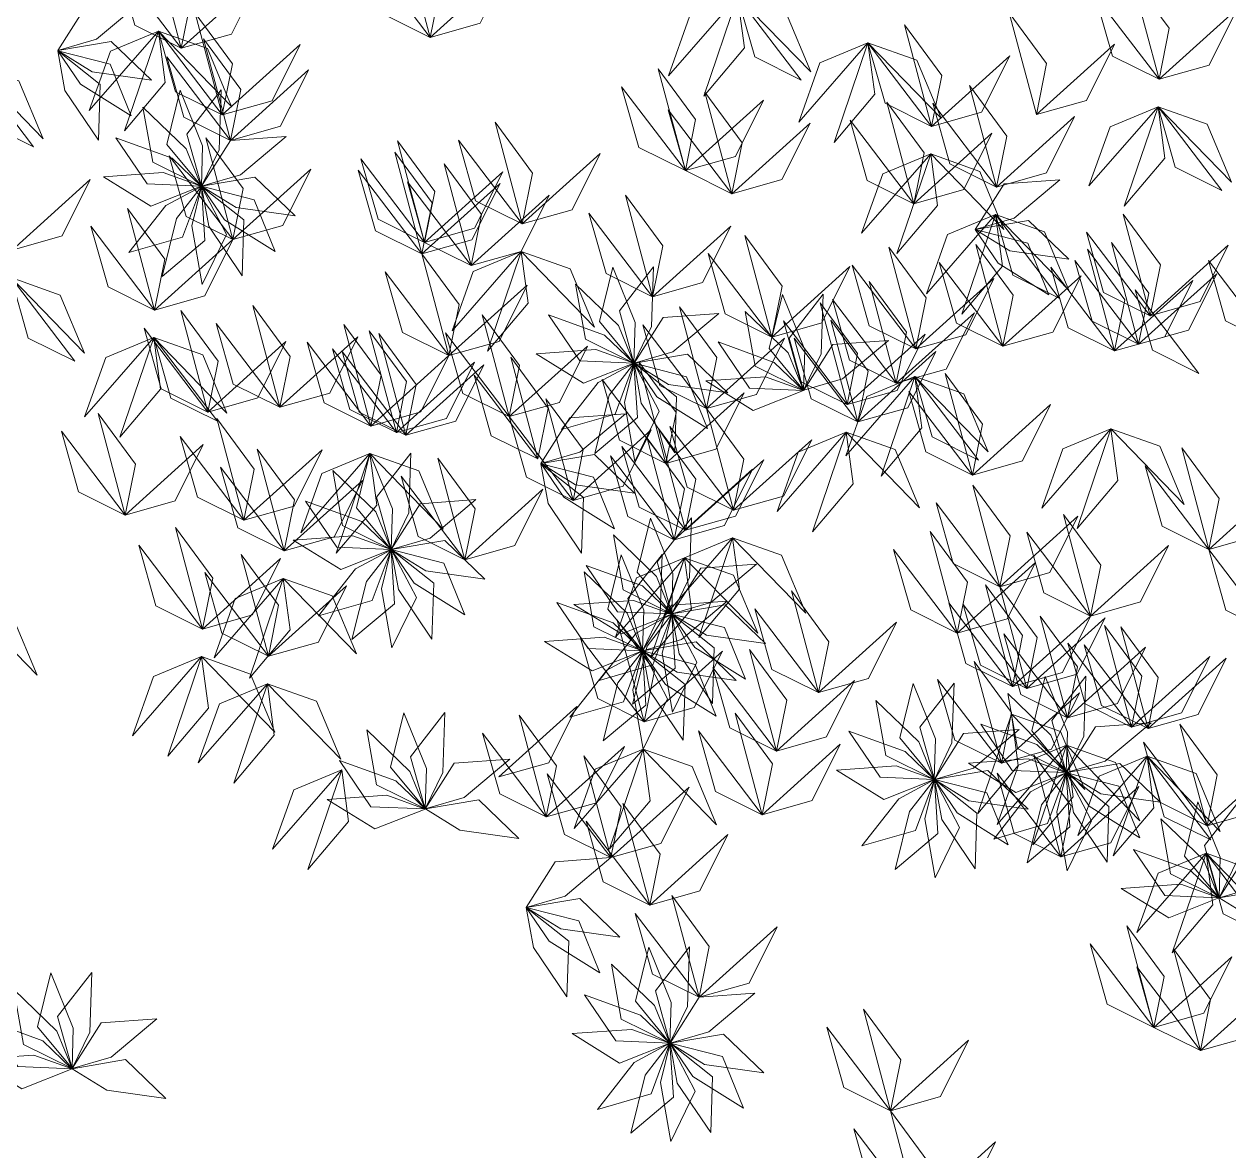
# Model space of a CAD drawing. Header units: inches. Extents: x 4350 to 28384, y -6772 to 993.
# Drawn here: x 19136 to 19204.6, y -785 to -720.8 of the extents above; entities that cross this region are included whole.
import ezdxf

# ---------------------------------------------------------------- set-up
doc = ezdxf.new("R2010")
doc.units = ezdxf.units.IN
doc.header["$MEASUREMENT"] = 0
doc.layers.add('ARREDAMENTO', color=2, linetype='Continuous', lineweight=18)

# ---------------------------------------------------------------- blocks, each defined once
blk = doc.blocks.new('jacaranda')
at = {"layer": 'ARREDAMENTO', "lineweight": 0}
for points in [[(14042.388, 19455.576), (14041.803, 19458.482), (14043.93, 19461.372), (14042.388, 19455.576)], [(14042.388, 19455.576), (14045.042, 19456.897), (14046.019, 19460.35), (14042.388, 19455.576)], [(14056.567, 19454.96), (14055.982, 19457.866), (14058.109, 19460.756), (14056.567, 19454.96)], [(14056.567, 19454.96), (14059.22, 19456.281), (14060.197, 19459.734), (14056.567, 19454.96)], [(14000.841, 19453.193), (14000.256, 19456.1), (14002.384, 19458.99), (14000.841, 19453.193)], [(14042.388, 19455.576), (14039.535, 19456.383), (14037.936, 19459.595), (14042.388, 19455.576)], [(14056.567, 19454.96), (14053.714, 19455.766), (14052.114, 19458.979), (14056.567, 19454.96)], [(14000.841, 19453.193), (14003.495, 19454.514), (14004.472, 19457.967), (14000.841, 19453.193)], [(14024.86, 19457.913), (14022.067, 19456.918), (14020.686, 19453.606), (14024.86, 19457.913)], [(14021.229, 19453.139), (14023.883, 19454.46), (14024.86, 19457.913), (14021.229, 19453.139)], [(14024.86, 19457.913), (14024.47, 19454.974), (14026.786, 19452.233), (14024.86, 19457.913)], [(14024.86, 19457.913), (14027.596, 19456.772), (14028.801, 19453.392), (14024.86, 19457.913)], [(14058.783, 19457.662), (14061.394, 19455.472), (14063.609, 19454.828), (14061.957, 19457.433), (14058.783, 19457.662)], [(14000.841, 19453.193), (13997.989, 19454), (13996.389, 19457.213), (14000.841, 19453.193)], [(14007.834, 19451.177), (14007.249, 19454.083), (14009.376, 19456.973), (14007.834, 19451.177)], [(14054.24, 19451.16), (14053.655, 19454.066), (14055.782, 19456.956), (14054.24, 19451.16)], [(14013.804, 19450.498), (14013.219, 19453.404), (14015.346, 19456.294), (14013.804, 19450.498)], [(14053.761, 19449.7), (14053.176, 19452.606), (14055.303, 19455.496), (14053.761, 19449.7)], [(14057.871, 19455.934), (14055.078, 19454.939), (14053.697, 19451.627), (14057.871, 19455.934)], [(14054.24, 19451.16), (14056.894, 19452.481), (14057.871, 19455.934), (14054.24, 19451.16)], [(14054.24, 19451.16), (14056.894, 19452.481), (14057.871, 19455.934), (14054.24, 19451.16)], [(14057.871, 19455.934), (14057.481, 19452.995), (14059.797, 19450.254), (14057.871, 19455.934)], [(14057.871, 19455.934), (14060.607, 19454.793), (14061.812, 19451.413), (14057.871, 19455.934)], [(14007.834, 19451.177), (14004.981, 19451.984), (14003.382, 19455.196), (14007.834, 19451.177)], [(14017.434, 19455.272), (14014.642, 19454.277), (14013.261, 19450.965), (14017.434, 19455.272)], [(14013.804, 19450.498), (14016.457, 19451.819), (14017.434, 19455.272), (14013.804, 19450.498)], [(14017.434, 19455.272), (14017.045, 19452.333), (14019.36, 19449.592), (14017.434, 19455.272)], [(14017.434, 19455.272), (14020.17, 19454.131), (14021.376, 19450.751), (14017.434, 19455.272)], [(14054.24, 19451.16), (14051.387, 19451.967), (14049.788, 19455.179), (14054.24, 19451.16)], [(14058.27, 19453.132), (14061.645, 19453.607), (14063.605, 19454.822), (14060.564, 19455.337), (14058.27, 19453.132)], [(14059.419, 19451.104), (14062.309, 19452.911), (14063.605, 19454.818), (14060.618, 19454.052), (14059.419, 19451.104)], [(14061.293, 19449.719), (14063.199, 19452.545), (14063.607, 19454.815), (14061.19, 19452.899), (14061.293, 19449.719)], [(14013.804, 19450.498), (14010.951, 19451.305), (14009.351, 19454.517), (14013.804, 19450.498)], [(14053.761, 19449.7), (14056.415, 19451.021), (14057.392, 19454.474), (14053.761, 19449.7)], [(14027.839, 19447.984), (14027.254, 19450.89), (14029.381, 19453.78), (14027.839, 19447.984)], [(14053.761, 19449.7), (14050.908, 19450.507), (14049.309, 19453.719), (14053.761, 19449.7)], [(14068.623, 19454.102), (14065.83, 19453.106), (14064.449, 19449.794), (14068.623, 19454.102)], [(14064.992, 19449.328), (14067.646, 19450.649), (14068.623, 19454.102), (14064.992, 19449.328)], [(14010.106, 19447.045), (14009.521, 19449.951), (14011.648, 19452.841), (14010.106, 19447.045)], [(14027.839, 19447.984), (14030.493, 19449.305), (14031.47, 19452.758), (14027.839, 19447.984)], [(14025.185, 19446.662), (14024.6, 19449.569), (14026.728, 19452.459), (14025.185, 19446.662)], [(14054.298, 19452.58), (14054.417, 19449.174), (14055.421, 19447.097), (14056.25, 19450.068), (14054.298, 19452.58)], [(14056.628, 19452.561), (14055.352, 19449.401), (14055.424, 19447.095), (14057.39, 19449.472), (14056.628, 19452.561)], [(14000.894, 19451.626), (13998.101, 19450.631), (13996.72, 19447.319), (14000.894, 19451.626)], [(13997.263, 19446.852), (13999.917, 19448.173), (14000.894, 19451.626), (13997.263, 19446.852)], [(14000.894, 19451.626), (14000.504, 19448.688), (14002.82, 19445.946), (14000.894, 19451.626)], [(14000.894, 19451.626), (14003.63, 19450.485), (14004.835, 19447.105), (14000.894, 19451.626)], [(14010.106, 19447.045), (14012.76, 19448.366), (14013.737, 19451.819), (14010.106, 19447.045)], [(14014.819, 19446.091), (14014.234, 19448.997), (14016.361, 19451.887), (14014.819, 19446.091)], [(14027.839, 19447.984), (14024.986, 19448.79), (14023.387, 19452.003), (14027.839, 19447.984)], [(14025.185, 19446.662), (14027.839, 19447.984), (14028.816, 19451.437), (14025.185, 19446.662)], [(14058.75, 19451.596), (14056.298, 19449.228), (14055.426, 19447.092), (14058.189, 19448.464), (14058.75, 19451.596)], [(14010.106, 19447.045), (14007.253, 19447.851), (14005.654, 19451.064), (14010.106, 19447.045)], [(14014.819, 19446.091), (14017.473, 19447.412), (14018.45, 19450.865), (14014.819, 19446.091)], [(14025.185, 19446.662), (14022.333, 19447.469), (14020.733, 19450.682), (14025.185, 19446.662)], [(14037.141, 19444.938), (14036.557, 19447.844), (14038.684, 19450.734), (14037.141, 19444.938)], [(14014.819, 19446.091), (14011.966, 19446.898), (14010.367, 19450.11), (14014.819, 19446.091)], [(14037.141, 19444.938), (14039.795, 19446.259), (14040.772, 19449.712), (14037.141, 19444.938)], [(14042.7, 19443.885), (14042.115, 19446.791), (14044.243, 19449.681), (14042.7, 19443.885)], [(14050.587, 19449.93), (14053.198, 19447.739), (14055.414, 19447.096), (14053.761, 19449.7), (14050.587, 19449.93)], [(14053.634, 19444.053), (14053.049, 19446.96), (14055.176, 19449.85), (14053.634, 19444.053)], [(14060.295, 19449.851), (14057.092, 19448.685), (14055.427, 19447.089), (14058.509, 19447.218), (14060.295, 19449.851)], [(14013.856, 19448.931), (14011.064, 19447.936), (14009.682, 19444.624), (14013.856, 19448.931)], [(14013.856, 19448.931), (14013.466, 19445.992), (14015.782, 19443.251), (14013.856, 19448.931)], [(14013.856, 19448.931), (14016.592, 19447.79), (14017.797, 19444.41), (14013.856, 19448.931)], [(14037.141, 19444.938), (14034.289, 19445.744), (14032.689, 19448.957), (14037.141, 19444.938)], [(14042.853, 19443.234), (14042.268, 19446.14), (14044.395, 19449.03), (14042.853, 19443.234)], [(14042.7, 19443.885), (14045.354, 19445.206), (14046.331, 19448.659), (14042.7, 19443.885)], [(14053.634, 19444.053), (14056.288, 19445.374), (14057.265, 19448.827), (14053.634, 19444.053)], [(14040.046, 19442.564), (14039.461, 19445.47), (14041.589, 19448.36), (14040.046, 19442.564)], [(14042.853, 19443.234), (14045.506, 19444.555), (14046.483, 19448.008), (14042.853, 19443.234)], [(14053.634, 19444.053), (14050.781, 19444.86), (14049.182, 19448.072), (14053.634, 19444.053)], [(14006.492, 19447.461), (14009.103, 19445.271), (14011.318, 19444.627), (14009.666, 19447.231), (14006.492, 19447.461)], [(14042.7, 19443.885), (14039.848, 19444.692), (14038.248, 19447.904), (14042.7, 19443.885)], [(14042.853, 19443.234), (14040, 19444.04), (14038.4, 19447.253), (14042.853, 19443.234)], [(14040.046, 19442.564), (14042.7, 19443.885), (14043.677, 19447.338), (14040.046, 19442.564)], [(14050.074, 19445.4), (14053.449, 19445.874), (14055.41, 19447.09), (14052.368, 19447.604), (14050.074, 19445.4)], [(14060.997, 19447.629), (14057.597, 19447.866), (14055.427, 19447.085), (14058.294, 19445.949), (14060.997, 19447.629)], [(14066.213, 19443.451), (14063.361, 19444.257), (14061.761, 19447.47), (14066.213, 19443.451)], [(14029.707, 19440.79), (14029.122, 19443.696), (14031.25, 19446.586), (14029.707, 19440.79)], [(14040.046, 19442.564), (14037.194, 19443.371), (14035.594, 19446.583), (14040.046, 19442.564)], [(14051.223, 19443.372), (14054.113, 19445.178), (14055.41, 19447.086), (14052.422, 19446.319), (14051.223, 19443.372)], [(14053.097, 19441.987), (14055.003, 19444.813), (14055.411, 19447.083), (14052.994, 19445.167), (14053.097, 19441.987)], [(14055.373, 19441.484), (14055.964, 19444.84), (14055.414, 19447.08), (14053.985, 19444.347), (14055.373, 19441.484)], [(14057.656, 19441.95), (14056.832, 19445.257), (14055.418, 19447.079), (14055.224, 19444.001), (14057.656, 19441.95)], [(14059.553, 19443.304), (14057.454, 19445.99), (14055.421, 19447.08), (14056.496, 19444.189), (14059.553, 19443.304)], [(14001.349, 19439.707), (14000.764, 19442.613), (14002.892, 19445.503), (14001.349, 19439.707)], [(14010.158, 19445.478), (14007.366, 19444.482), (14005.984, 19441.17), (14010.158, 19445.478)], [(14006.527, 19440.704), (14009.181, 19442.025), (14010.158, 19445.478), (14006.527, 19440.704)], [(14010.158, 19445.478), (14009.769, 19442.539), (14012.084, 19439.797), (14010.158, 19445.478)], [(14010.158, 19445.478), (14012.894, 19444.337), (14014.1, 19440.957), (14010.158, 19445.478)], [(14029.707, 19440.79), (14032.361, 19442.111), (14033.338, 19445.564), (14029.707, 19440.79)], [(14058.086, 19440.034), (14057.501, 19442.94), (14059.628, 19445.83), (14058.086, 19440.034)], [(14005.979, 19442.931), (14009.354, 19443.405), (14011.314, 19444.621), (14008.273, 19445.136), (14005.979, 19442.931)], [(14007.128, 19440.903), (14010.018, 19442.709), (14011.315, 19444.617), (14008.327, 19443.85), (14007.128, 19440.903)], [(14029.707, 19440.79), (14026.855, 19441.596), (14025.255, 19444.809), (14029.707, 19440.79)], [(14058.086, 19440.034), (14060.74, 19441.355), (14061.717, 19444.808), (14058.086, 19440.034)], [(14001.349, 19439.707), (14004.003, 19441.028), (14004.98, 19444.481), (14001.349, 19439.707)], [(14002.005, 19438.085), (14001.42, 19440.991), (14003.548, 19443.881), (14002.005, 19438.085)], [(14022.907, 19438.489), (14022.322, 19441.395), (14024.45, 19444.285), (14022.907, 19438.489)], [(14058.086, 19440.034), (14055.233, 19440.841), (14053.634, 19444.053), (14058.086, 19440.034)], [(14001.349, 19439.707), (13998.497, 19440.514), (13996.897, 19443.726), (14001.349, 19439.707)], [(14003.372, 19437.7), (14002.787, 19440.606), (14004.914, 19443.496), (14003.372, 19437.7)], [(14009.738, 19437.966), (14009.153, 19440.872), (14011.28, 19443.762), (14009.738, 19437.966)], [(14014.7, 19437.817), (14014.115, 19440.723), (14016.242, 19443.613), (14014.7, 19437.817)], [(14022.907, 19438.489), (14025.561, 19439.81), (14026.538, 19443.263), (14022.907, 19438.489)], [(14037.194, 19443.371), (14034.401, 19442.375), (14033.02, 19439.063), (14037.194, 19443.371)], [(14037.194, 19443.371), (14036.804, 19440.432), (14039.12, 19437.69), (14037.194, 19443.371)], [(14037.194, 19443.371), (14039.93, 19442.23), (14041.135, 19438.85), (14037.194, 19443.371)], [(14041.31, 19437.437), (14040.725, 19440.344), (14042.853, 19443.234), (14041.31, 19437.437)], [(13994.393, 19438.088), (13997.047, 19439.409), (13998.024, 19442.862), (13994.393, 19438.088)], [(14002.005, 19438.085), (14004.659, 19439.406), (14005.636, 19442.859), (14002.005, 19438.085)], [(14003.372, 19437.7), (14006.026, 19439.021), (14007.003, 19442.474), (14003.372, 19437.7)], [(14009.738, 19437.966), (14012.392, 19439.287), (14013.369, 19442.74), (14009.738, 19437.966)], [(14014.7, 19437.817), (14017.354, 19439.138), (14018.331, 19442.591), (14014.7, 19437.817)], [(14022.907, 19438.489), (14020.054, 19439.296), (14018.455, 19442.508), (14022.907, 19438.489)], [(14029.648, 19442.493), (14029.767, 19439.086), (14030.771, 19437.01), (14031.601, 19439.981), (14029.648, 19442.493)], [(14031.978, 19442.474), (14030.702, 19439.314), (14030.774, 19437.008), (14032.74, 19439.384), (14031.978, 19442.474)], [(14002.005, 19438.085), (13999.153, 19438.892), (13997.553, 19442.104), (14002.005, 19438.085)], [(14009.738, 19437.966), (14006.885, 19438.773), (14005.286, 19441.985), (14009.738, 19437.966)], [(14014.7, 19437.817), (14011.847, 19438.623), (14010.248, 19441.836), (14014.7, 19437.817)], [(14041.31, 19437.437), (14043.964, 19438.759), (14044.941, 19442.212), (14041.31, 19437.437)], [(14066.265, 19441.884), (14063.473, 19440.888), (14062.092, 19437.576), (14066.265, 19441.884)], [(14062.635, 19437.109), (14065.288, 19438.431), (14066.265, 19441.884), (14062.635, 19437.109)], [(13998.564, 19436.416), (14001.218, 19437.737), (14002.195, 19441.19), (13998.564, 19436.416)], [(14003.372, 19437.7), (14000.519, 19438.507), (13998.92, 19441.719), (14003.372, 19437.7)], [(14015.82, 19435.858), (14015.235, 19438.765), (14017.363, 19441.655), (14015.82, 19435.858)], [(14034.1, 19441.509), (14031.648, 19439.141), (14030.776, 19437.005), (14033.539, 19438.376), (14034.1, 19441.509)], [(14041.31, 19437.437), (14038.458, 19438.244), (14036.858, 19441.457), (14041.31, 19437.437)], [(14015.82, 19435.858), (14018.474, 19437.179), (14019.451, 19440.632), (14015.82, 19435.858)], [(14018.619, 19434.639), (14018.034, 19437.545), (14020.162, 19440.435), (14018.619, 19434.639)], [(14019.976, 19440.942), (14020.095, 19437.536), (14021.099, 19435.459), (14021.929, 19438.43), (14019.976, 19440.942)], [(14022.307, 19440.923), (14021.03, 19437.763), (14021.102, 19435.458), (14023.069, 19437.834), (14022.307, 19440.923)], [(14015.82, 19435.858), (14012.968, 19436.665), (14011.368, 19439.878), (14015.82, 19435.858)], [(14024.428, 19439.958), (14021.976, 19437.59), (14021.105, 19435.455), (14023.868, 19436.826), (14024.428, 19439.958)], [(14025.937, 19439.843), (14028.549, 19437.652), (14030.764, 19437.009), (14029.111, 19439.613), (14025.937, 19439.843)], [(14026.633, 19434.415), (14026.048, 19437.321), (14028.175, 19440.211), (14026.633, 19434.415)], [(14035.645, 19439.764), (14032.442, 19438.598), (14030.777, 19437.001), (14033.859, 19437.13), (14035.645, 19439.764)], [(14037.873, 19433.956), (14037.288, 19436.862), (14039.415, 19439.752), (14037.873, 19433.956)], [(14050.956, 19434.486), (14050.371, 19437.392), (14052.499, 19440.282), (14050.956, 19434.486)], [(14055.059, 19434.216), (14054.474, 19437.123), (14056.601, 19440.013), (14055.059, 19434.216)], [(14018.009, 19433.65), (14017.424, 19436.556), (14019.551, 19439.446), (14018.009, 19433.65)], [(14018.619, 19434.639), (14021.273, 19435.96), (14022.25, 19439.413), (14018.619, 19434.639)], [(14026.633, 19434.415), (14029.286, 19435.736), (14030.263, 19439.189), (14026.633, 19434.415)], [(14045.762, 19433.418), (14045.177, 19436.325), (14047.305, 19439.215), (14045.762, 19433.418)], [(14050.956, 19434.486), (14053.61, 19435.807), (14054.587, 19439.26), (14050.956, 19434.486)], [(14018.619, 19434.639), (14015.767, 19435.445), (14014.167, 19438.658), (14018.619, 19434.639)], [(14018.009, 19433.65), (14020.662, 19434.971), (14021.639, 19438.424), (14018.009, 19433.65)], [(14026.633, 19434.415), (14023.78, 19435.222), (14022.181, 19438.434), (14026.633, 19434.415)], [(14037.873, 19433.956), (14040.526, 19435.277), (14041.503, 19438.73), (14037.873, 19433.956)], [(14043.77, 19432.889), (14043.185, 19435.795), (14045.312, 19438.685), (14043.77, 19432.889)], [(14044.311, 19433.049), (14043.726, 19435.955), (14045.853, 19438.845), (14044.311, 19433.049)], [(14050.956, 19434.486), (14048.104, 19435.292), (14046.504, 19438.505), (14050.956, 19434.486)], [(14058.138, 19438.467), (14055.346, 19437.472), (14053.964, 19434.16), (14058.138, 19438.467)], [(14054.507, 19433.693), (14057.161, 19435.014), (14058.138, 19438.467), (14054.507, 19433.693)], [(14055.059, 19434.216), (14057.712, 19435.537), (14058.689, 19438.99), (14055.059, 19434.216)], [(14058.138, 19438.467), (14057.749, 19435.529), (14060.064, 19432.787), (14058.138, 19438.467)], [(14058.138, 19438.467), (14060.874, 19437.326), (14062.08, 19433.946), (14058.138, 19438.467)], [(14018.009, 19433.65), (14015.156, 19434.457), (14013.556, 19437.669), (14018.009, 19433.65)], [(14016.266, 19438.293), (14018.877, 19436.102), (14021.092, 19435.458), (14019.439, 19438.063), (14016.266, 19438.293)], [(14025.973, 19438.213), (14022.77, 19437.048), (14021.106, 19435.451), (14024.187, 19435.58), (14025.973, 19438.213)], [(14036.347, 19437.542), (14032.947, 19437.779), (14030.777, 19436.998), (14033.645, 19435.862), (14036.347, 19437.542)], [(14037.873, 19433.956), (14035.02, 19434.763), (14033.421, 19437.975), (14037.873, 19433.956)], [(14043.77, 19432.889), (14046.424, 19434.21), (14047.401, 19437.663), (14043.77, 19432.889)], [(14044.311, 19433.049), (14046.964, 19434.37), (14047.941, 19437.823), (14044.311, 19433.049)], [(14045.762, 19433.418), (14048.416, 19434.739), (14049.393, 19438.192), (14045.762, 19433.418)], [(14055.059, 19434.216), (14052.206, 19435.023), (14050.607, 19438.236), (14055.059, 19434.216)], [(14025.424, 19435.313), (14028.799, 19435.787), (14030.76, 19437.003), (14027.718, 19437.517), (14025.424, 19435.313)], [(14026.573, 19433.285), (14029.463, 19435.091), (14030.76, 19436.999), (14027.772, 19436.232), (14026.573, 19433.285)], [(14028.447, 19431.899), (14030.353, 19434.725), (14030.761, 19436.996), (14028.344, 19435.08), (14028.447, 19431.899)], [(14028.945, 19431.289), (14028.361, 19434.196), (14030.488, 19437.086), (14028.945, 19431.289)], [(14030.723, 19431.396), (14031.315, 19434.753), (14030.764, 19436.993), (14029.335, 19434.26), (14030.723, 19431.396)], [(14033.006, 19431.862), (14032.182, 19435.17), (14030.768, 19436.992), (14030.574, 19433.914), (14033.006, 19431.862)], [(14034.903, 19433.217), (14032.804, 19435.903), (14030.772, 19436.993), (14031.847, 19434.102), (14034.903, 19433.217)], [(14036.244, 19431.54), (14035.659, 19434.446), (14037.786, 19437.336), (14036.244, 19431.54)], [(14044.311, 19433.049), (14041.458, 19433.855), (14039.858, 19437.068), (14044.311, 19433.049)], [(14045.762, 19433.418), (14042.91, 19434.225), (14041.31, 19437.437), (14045.762, 19433.418)], [(14014.752, 19436.25), (14011.96, 19435.254), (14010.579, 19431.942), (14014.752, 19436.25)], [(14011.479, 19430.621), (14010.894, 19433.527), (14013.022, 19436.417), (14011.479, 19430.621)], [(14011.122, 19431.475), (14013.775, 19432.797), (14014.752, 19436.25), (14011.122, 19431.475)], [(14014.752, 19436.25), (14014.363, 19433.311), (14016.678, 19430.569), (14014.752, 19436.25)], [(14014.752, 19436.25), (14017.488, 19435.109), (14018.694, 19431.729), (14014.752, 19436.25)], [(14036.244, 19431.54), (14038.897, 19432.861), (14039.874, 19436.314), (14036.244, 19431.54)], [(14043.77, 19432.889), (14040.917, 19433.696), (14039.318, 19436.908), (14043.77, 19432.889)], [(14026.675, 19435.991), (14023.275, 19436.229), (14021.105, 19435.447), (14023.973, 19434.312), (14026.675, 19435.991)], [(14028.945, 19431.289), (14031.599, 19432.61), (14032.576, 19436.063), (14028.945, 19431.289)], [(14011.479, 19430.621), (14014.133, 19431.942), (14015.11, 19435.395), (14011.479, 19430.621)], [(14028.945, 19431.289), (14026.093, 19432.096), (14024.493, 19435.308), (14028.945, 19431.289)], [(14034.242, 19429.182), (14033.657, 19432.088), (14035.784, 19434.978), (14034.242, 19429.182)], [(14011.479, 19430.621), (14008.627, 19431.428), (14007.027, 19434.64), (14011.479, 19430.621)], [(14025.09, 19428.619), (14024.505, 19431.525), (14026.633, 19434.415), (14025.09, 19428.619)], [(14031.243, 19434.117), (14033.854, 19431.926), (14036.069, 19431.282), (14034.416, 19433.887), (14031.243, 19434.117)], [(14034.242, 19429.182), (14036.896, 19430.503), (14037.873, 19433.956), (14034.242, 19429.182)], [(14052.996, 19428.046), (14052.411, 19430.952), (14054.538, 19433.842), (14052.996, 19428.046)], [(14059.765, 19428.346), (14059.18, 19431.252), (14061.308, 19434.142), (14059.765, 19428.346)], [(14003.588, 19433.261), (14000.796, 19432.265), (13999.415, 19428.953), (14003.588, 19433.261)], [(14003.588, 19433.261), (14003.199, 19430.322), (14005.514, 19427.58), (14003.588, 19433.261)], [(14003.588, 19433.261), (14006.324, 19432.12), (14007.53, 19428.74), (14003.588, 19433.261)], [(14018.672, 19433.072), (14015.879, 19432.076), (14014.498, 19428.764), (14018.672, 19433.072)], [(14018.672, 19433.072), (14018.282, 19430.133), (14020.598, 19427.392), (14018.672, 19433.072)], [(14018.672, 19433.072), (14021.408, 19431.931), (14022.613, 19428.551), (14018.672, 19433.072)], [(14025.09, 19428.619), (14027.744, 19429.94), (14028.721, 19433.393), (14025.09, 19428.619)], [(14027.826, 19427.478), (14027.241, 19430.384), (14029.369, 19433.274), (14027.826, 19427.478)], [(14034.242, 19429.182), (14031.389, 19429.989), (14029.79, 19433.201), (14034.242, 19429.182)], [(14052.996, 19428.046), (14055.65, 19429.367), (14056.627, 19432.82), (14052.996, 19428.046)], [(14059.765, 19428.346), (14062.419, 19429.667), (14063.396, 19433.12), (14059.765, 19428.346)], [(13998.007, 19426.381), (13997.422, 19429.287), (13999.55, 19432.177), (13998.007, 19426.381)], [(14025.09, 19428.619), (14022.238, 19429.425), (14020.638, 19432.638), (14025.09, 19428.619)], [(14027.826, 19427.478), (14030.48, 19428.799), (14031.457, 19432.252), (14027.826, 19427.478)], [(14028.467, 19426.938), (14027.882, 19429.844), (14030.009, 19432.734), (14028.467, 19426.938)], [(14059.765, 19428.346), (14056.913, 19429.152), (14055.313, 19432.365), (14059.765, 19428.346)], [(14027.826, 19427.478), (14024.974, 19428.285), (14023.374, 19431.497), (14027.826, 19427.478)], [(14028.467, 19426.938), (14031.121, 19428.259), (14032.098, 19431.712), (14028.467, 19426.938)], [(14030.729, 19429.586), (14034.105, 19430.061), (14036.065, 19431.276), (14033.024, 19431.791), (14030.729, 19429.586)], [(14040.407, 19425.792), (14039.822, 19428.699), (14041.95, 19431.589), (14040.407, 19425.792)], [(14045.815, 19431.851), (14043.022, 19430.856), (14041.641, 19427.544), (14045.815, 19431.851)], [(14043.484, 19431.87), (14043.603, 19428.464), (14044.607, 19426.387), (14045.437, 19429.358), (14043.484, 19431.87)], [(14045.815, 19431.851), (14044.538, 19428.691), (14044.61, 19426.386), (14046.577, 19428.762), (14045.815, 19431.851)], [(14045.815, 19431.851), (14045.425, 19428.913), (14047.741, 19426.171), (14045.815, 19431.851)], [(14045.815, 19431.851), (14048.551, 19430.71), (14049.756, 19427.33), (14045.815, 19431.851)], [(14052.996, 19428.046), (14050.143, 19428.852), (14048.544, 19432.065), (14052.996, 19428.046)], [(14050.699, 19426.3), (14050.114, 19429.206), (14052.242, 19432.096), (14050.699, 19426.3)], [(13998.007, 19426.381), (14000.661, 19427.702), (14001.638, 19431.155), (13998.007, 19426.381)], [(14028.467, 19426.938), (14025.614, 19427.745), (14024.015, 19430.957), (14028.467, 19426.938)], [(14031.878, 19427.558), (14034.769, 19429.365), (14036.065, 19431.272), (14033.077, 19430.506), (14031.878, 19427.558)], [(14033.752, 19426.173), (14035.658, 19428.999), (14036.067, 19431.269), (14033.649, 19429.353), (14033.752, 19426.173)], [(14047.936, 19430.886), (14045.484, 19428.518), (14044.613, 19426.383), (14047.376, 19427.754), (14047.936, 19430.886)], [(14050.699, 19426.3), (14053.353, 19427.621), (14054.33, 19431.074), (14050.699, 19426.3)], [(13998.007, 19426.381), (13995.155, 19427.188), (13993.555, 19430.4), (13998.007, 19426.381)], [(14040.407, 19425.792), (14043.061, 19427.113), (14044.038, 19430.566), (14040.407, 19425.792)], [(14050.699, 19426.3), (14047.847, 19427.106), (14046.247, 19430.319), (14050.699, 19426.3)], [(14009.912, 19424.257), (14009.327, 19427.163), (14011.455, 19430.053), (14009.912, 19424.257)], [(14040.407, 19425.792), (14037.555, 19426.599), (14035.955, 19429.812), (14040.407, 19425.792)], [(14009.912, 19424.257), (14012.566, 19425.578), (14013.543, 19429.031), (14009.912, 19424.257)], [(14039.774, 19429.221), (14042.385, 19427.03), (14044.6, 19426.386), (14042.947, 19428.991), (14039.774, 19429.221)], [(14049.481, 19429.141), (14046.278, 19427.976), (14044.614, 19426.379), (14047.695, 19426.508), (14049.481, 19429.141)], [(14004.746, 19422.587), (14004.161, 19425.493), (14006.289, 19428.383), (14004.746, 19422.587)], [(14009.912, 19424.257), (14007.06, 19425.064), (14005.46, 19428.276), (14009.912, 19424.257)], [(14027.49, 19428.194), (14027.609, 19424.788), (14028.613, 19422.711), (14029.443, 19425.682), (14027.49, 19428.194)], [(14029.821, 19428.175), (14028.544, 19425.015), (14028.617, 19422.71), (14030.583, 19425.086), (14029.821, 19428.175)], [(14004.746, 19422.587), (14007.4, 19423.908), (14008.377, 19427.361), (14004.746, 19422.587)], [(14012.341, 19421.615), (14011.756, 19424.521), (14013.883, 19427.411), (14012.341, 19421.615)], [(14055.357, 19421.844), (14054.772, 19424.75), (14056.899, 19427.64), (14055.357, 19421.844)], [(14025.143, 19427.052), (14022.35, 19426.056), (14020.969, 19422.744), (14025.143, 19427.052)], [(14025.143, 19427.052), (14024.753, 19424.113), (14027.068, 19421.371), (14025.143, 19427.052)], [(14025.143, 19427.052), (14027.879, 19425.911), (14029.084, 19422.531), (14025.143, 19427.052)], [(14031.942, 19427.21), (14029.491, 19424.842), (14028.619, 19422.707), (14031.382, 19424.078), (14031.942, 19427.21)], [(14039.26, 19424.69), (14042.635, 19425.165), (14044.596, 19426.38), (14041.555, 19426.895), (14039.26, 19424.69)], [(14050.183, 19426.919), (14046.783, 19427.157), (14044.613, 19426.375), (14047.481, 19425.24), (14050.183, 19426.919)], [(13994.377, 19421.607), (13997.03, 19422.928), (13998.007, 19426.381), (13994.377, 19421.607)], [(14004.746, 19422.587), (14001.894, 19423.394), (14000.294, 19426.606), (14004.746, 19422.587)], [(14012.341, 19421.615), (14014.995, 19422.936), (14015.972, 19426.389), (14012.341, 19421.615)], [(14029.16, 19426.093), (14029.279, 19422.687), (14030.283, 19420.61), (14031.113, 19423.581), (14029.16, 19426.093)], [(14031.49, 19426.074), (14030.214, 19422.914), (14030.286, 19420.608), (14032.252, 19422.985), (14031.49, 19426.074)], [(14040.409, 19422.662), (14043.299, 19424.469), (14044.596, 19426.376), (14041.608, 19425.61), (14040.409, 19422.662)], [(14042.283, 19421.277), (14044.189, 19424.103), (14044.598, 19426.373), (14042.18, 19424.457), (14042.283, 19421.277)], [(14044.559, 19420.774), (14045.151, 19424.131), (14044.601, 19426.371), (14043.171, 19423.637), (14044.559, 19420.774)], [(14046.843, 19421.24), (14046.018, 19424.547), (14044.604, 19426.37), (14044.41, 19423.291), (14046.843, 19421.24)], [(14048.739, 19422.594), (14046.641, 19425.28), (14044.608, 19426.37), (14045.683, 19423.479), (14048.739, 19422.594)], [(14051.604, 19420.297), (14051.019, 19423.203), (14053.146, 19426.093), (14051.604, 19420.297)], [(14055.357, 19421.844), (14058.011, 19423.165), (14058.988, 19426.618), (14055.357, 19421.844)], [(14012.341, 19421.615), (14009.488, 19422.422), (14007.889, 19425.634), (14012.341, 19421.615)], [(14027.879, 19425.911), (14025.086, 19424.915), (14023.705, 19421.603), (14027.879, 19425.911)], [(14023.78, 19425.545), (14026.391, 19423.354), (14028.606, 19422.71), (14026.954, 19425.315), (14023.78, 19425.545)], [(14027.879, 19425.911), (14027.489, 19422.972), (14029.805, 19420.231), (14027.879, 19425.911)], [(14027.879, 19425.911), (14030.615, 19424.77), (14031.82, 19421.39), (14027.879, 19425.911)], [(14033.488, 19425.465), (14030.285, 19424.3), (14028.62, 19422.703), (14031.702, 19422.832), (14033.488, 19425.465)], [(14055.357, 19421.844), (14052.504, 19422.65), (14050.905, 19425.863), (14055.357, 19421.844)], [(14033.612, 19425.109), (14031.16, 19422.741), (14030.289, 19420.605), (14033.051, 19421.977), (14033.612, 19425.109)], [(14050.752, 19424.733), (14047.959, 19423.737), (14046.578, 19420.425), (14050.752, 19424.733)], [(14050.752, 19424.733), (14050.362, 19421.794), (14052.678, 19419.052), (14050.752, 19424.733)], [(14050.752, 19424.733), (14053.488, 19423.592), (14054.693, 19420.212), (14050.752, 19424.733)], [(14051.604, 19420.297), (14054.257, 19421.618), (14055.234, 19425.071), (14051.604, 19420.297)], [(14008.37, 19418.461), (14007.785, 19421.367), (14009.912, 19424.257), (14008.37, 19418.461)], [(14009.198, 19418.568), (14008.614, 19421.474), (14010.741, 19424.364), (14009.198, 19418.568)], [(14020.253, 19418.219), (14019.668, 19421.125), (14021.795, 19424.015), (14020.253, 19418.219)], [(14051.604, 19420.297), (14048.751, 19421.103), (14047.151, 19424.316), (14051.604, 19420.297)], [(14008.37, 19418.461), (14011.024, 19419.782), (14012.001, 19423.235), (14008.37, 19418.461)], [(14009.198, 19418.568), (14011.852, 19419.889), (14012.829, 19423.342), (14009.198, 19418.568)], [(14023.267, 19421.014), (14026.642, 19421.489), (14028.602, 19422.704), (14025.561, 19423.219), (14023.267, 19421.014)], [(14025.449, 19423.443), (14028.061, 19421.252), (14030.276, 19420.609), (14028.623, 19423.213), (14025.449, 19423.443)], [(14034.19, 19423.243), (14030.79, 19423.481), (14028.619, 19422.699), (14031.487, 19421.564), (14034.19, 19423.243)], [(14035.157, 19423.364), (14031.954, 19422.198), (14030.289, 19420.602), (14033.371, 19420.731), (14035.157, 19423.364)], [(14068.96, 19423.518), (14066.168, 19422.523), (14064.786, 19419.211), (14068.96, 19423.518)], [(14009.198, 19418.568), (14006.346, 19419.374), (14004.746, 19422.587), (14009.198, 19418.568)], [(14006.065, 19416.791), (14005.48, 19419.697), (14007.607, 19422.587), (14006.065, 19416.791)], [(14020.253, 19418.219), (14022.907, 19419.54), (14023.884, 19422.993), (14020.253, 19418.219)], [(14024.415, 19418.986), (14027.306, 19420.793), (14028.602, 19422.7), (14025.615, 19421.934), (14024.415, 19418.986)], [(14026.29, 19417.601), (14028.196, 19420.427), (14028.604, 19422.697), (14026.187, 19420.781), (14026.29, 19417.601)], [(14028.565, 19417.098), (14029.157, 19420.455), (14028.607, 19422.695), (14027.178, 19419.961), (14028.565, 19417.098)], [(14030.849, 19417.564), (14030.024, 19420.871), (14028.61, 19422.694), (14028.417, 19419.615), (14030.849, 19417.564)], [(14032.746, 19418.918), (14030.647, 19421.604), (14028.614, 19422.694), (14029.689, 19419.803), (14032.746, 19418.918)], [(14001.469, 19416.167), (14000.884, 19419.073), (14003.012, 19421.963), (14001.469, 19416.167)], [(14002.406, 19416.257), (14001.821, 19419.163), (14003.948, 19422.053), (14002.406, 19416.257)], [(14008.37, 19418.461), (14005.517, 19419.268), (14003.918, 19422.48), (14008.37, 19418.461)], [(14020.253, 19418.219), (14017.4, 19419.026), (14015.801, 19422.238), (14020.253, 19418.219)], [(14030.182, 19416.564), (14029.598, 19419.47), (14031.725, 19422.36), (14030.182, 19416.564)], [(14006.065, 19416.791), (14008.719, 19418.112), (14009.696, 19421.565), (14006.065, 19416.791)], [(14030.182, 19416.564), (14032.836, 19417.885), (14033.813, 19421.338), (14030.182, 19416.564)], [(14035.859, 19421.142), (14032.459, 19421.379), (14030.289, 19420.598), (14033.157, 19419.462), (14035.859, 19421.142)], [(14001.469, 19416.167), (14004.123, 19417.488), (14005.1, 19420.941), (14001.469, 19416.167)], [(14006.065, 19416.791), (14003.212, 19417.597), (14001.613, 19420.81), (14006.065, 19416.791)], [(14002.406, 19416.257), (14005.06, 19417.578), (14006.037, 19421.031), (14002.406, 19416.257)], [(14022.641, 19414.884), (14022.056, 19417.79), (14024.183, 19420.68), (14022.641, 19414.884)], [(14024.936, 19418.913), (14028.311, 19419.387), (14030.272, 19420.603), (14027.23, 19421.117), (14024.936, 19418.913)], [(14030.182, 19416.564), (14027.33, 19417.37), (14025.73, 19420.583), (14030.182, 19416.564)], [(14026.085, 19416.885), (14028.975, 19418.691), (14030.272, 19420.599), (14027.284, 19419.832), (14026.085, 19416.885)], [(14027.959, 19415.5), (14029.865, 19418.325), (14030.273, 19420.596), (14027.856, 19418.68), (14027.959, 19415.5)], [(14030.235, 19414.997), (14030.827, 19418.353), (14030.276, 19420.593), (14028.847, 19417.86), (14030.235, 19414.997)], [(14032.518, 19415.463), (14031.694, 19418.77), (14030.28, 19420.592), (14030.086, 19417.514), (14032.518, 19415.463)], [(14034.415, 19416.817), (14032.316, 19419.503), (14030.284, 19420.593), (14031.359, 19417.702), (14034.415, 19416.817)], [(14001.469, 19416.167), (13998.617, 19416.974), (13997.017, 19420.186), (14001.469, 19416.167)], [(14002.406, 19416.257), (13999.553, 19417.064), (13997.954, 19420.276), (14002.406, 19416.257)], [(14009.829, 19414.19), (14009.244, 19417.096), (14011.371, 19419.986), (14009.829, 19414.19)], [(14055.409, 19420.277), (14052.617, 19419.281), (14051.235, 19415.969), (14055.409, 19420.277)], [(14055.409, 19420.277), (14055.02, 19417.338), (14057.335, 19414.596), (14055.409, 19420.277)], [(14055.409, 19420.277), (14058.145, 19419.136), (14059.351, 19415.756), (14055.409, 19420.277)], [(14005.007, 19419.149), (14005.126, 19415.743), (14006.13, 19413.666), (14006.96, 19416.637), (14005.007, 19419.149)], [(14007.338, 19419.131), (14006.061, 19415.97), (14006.134, 19413.665), (14008.1, 19416.041), (14007.338, 19419.131)], [(14022.641, 19414.884), (14025.295, 19416.205), (14026.272, 19419.658), (14022.641, 19414.884)], [(14009.829, 19414.19), (14012.483, 19415.511), (14013.46, 19418.964), (14009.829, 19414.19)], [(14012.523, 19418.759), (14012.642, 19415.353), (14013.646, 19413.276), (14014.476, 19416.247), (14012.523, 19418.759)], [(14014.854, 19418.74), (14013.577, 19415.58), (14013.649, 19413.274), (14015.616, 19415.651), (14014.854, 19418.74)], [(14022.641, 19414.884), (14019.788, 19415.691), (14018.189, 19418.903), (14022.641, 19414.884)], [(14051.656, 19418.73), (14048.864, 19417.734), (14047.482, 19414.422), (14051.656, 19418.73)], [(14051.656, 19418.73), (14051.266, 19415.791), (14053.582, 19413.049), (14051.656, 19418.73)], [(14051.656, 19418.73), (14054.392, 19417.589), (14055.597, 19414.209), (14051.656, 19418.73)], [(14009.829, 19414.19), (14006.976, 19414.997), (14005.377, 19418.209), (14009.829, 19414.19)], [(14009.459, 19418.165), (14007.007, 19415.797), (14006.136, 19413.662), (14008.899, 19415.033), (14009.459, 19418.165)], [(14016.975, 19417.775), (14014.523, 19415.407), (14013.652, 19413.272), (14016.415, 19414.643), (14016.975, 19417.775)], [(14023.461, 19411.26), (14022.876, 19414.166), (14025.003, 19417.056), (14023.461, 19411.26)], [(14038.473, 19413.415), (14035.621, 19414.222), (14034.021, 19417.434), (14038.473, 19413.415)], [(14041.547, 19417.078), (14041.666, 19413.672), (14042.67, 19411.595), (14043.499, 19414.566), (14041.547, 19417.078)], [(14043.877, 19417.059), (14042.601, 19413.899), (14042.673, 19411.593), (14044.639, 19413.97), (14043.877, 19417.059)], [(13998.106, 19410.628), (13997.521, 19413.534), (13999.648, 19416.424), (13998.106, 19410.628)], [(13998.106, 19410.628), (13997.521, 19413.534), (13999.648, 19416.424), (13998.106, 19410.628)], [(14001.297, 19416.5), (14003.908, 19414.309), (14006.123, 19413.665), (14004.47, 19416.27), (14001.297, 19416.5)], [(14009.251, 19417.001), (14006.458, 19416.005), (14005.077, 19412.693), (14009.251, 19417.001)], [(14011.004, 19416.421), (14007.802, 19415.255), (14006.137, 19413.658), (14009.219, 19413.787), (14011.004, 19416.421)], [(14009.251, 19417.001), (14008.861, 19414.062), (14011.177, 19411.32), (14009.251, 19417.001)], [(14035.762, 19411.134), (14035.177, 19414.04), (14037.304, 19416.93), (14035.762, 19411.134)], [(14008.813, 19416.109), (14011.424, 19413.919), (14013.639, 19413.275), (14011.986, 19415.88), (14008.813, 19416.109)], [(14018.52, 19416.03), (14015.317, 19414.864), (14013.653, 19413.268), (14016.734, 19413.397), (14018.52, 19416.03)], [(14023.461, 19411.26), (14026.115, 19412.581), (14027.092, 19416.034), (14023.461, 19411.26)], [(14035.762, 19411.134), (14038.415, 19412.455), (14039.392, 19415.908), (14035.762, 19411.134)], [(14045.999, 19416.094), (14043.547, 19413.726), (14042.675, 19411.591), (14045.438, 19412.962), (14045.999, 19416.094)], [(13998.106, 19410.628), (14000.759, 19411.949), (14001.736, 19415.402), (13998.106, 19410.628)], [(13998.106, 19410.628), (14000.759, 19411.949), (14001.736, 19415.402), (13998.106, 19410.628)], [(14006.117, 19415.224), (14003.325, 19414.228), (14001.943, 19410.916), (14006.117, 19415.224)], [(14006.117, 19415.224), (14005.728, 19412.285), (14008.043, 19409.543), (14006.117, 19415.224)], [(14006.117, 19415.224), (14008.853, 19414.083), (14010.059, 19410.703), (14006.117, 19415.224)], [(14023.461, 19411.26), (14020.608, 19412.067), (14019.009, 19415.279), (14023.461, 19411.26)], [(14030.235, 19414.997), (14027.443, 19414.001), (14026.061, 19410.689), (14030.235, 19414.997)], [(14030.235, 19414.997), (14029.845, 19412.058), (14032.161, 19409.316), (14030.235, 19414.997)], [(14030.235, 19414.997), (14032.971, 19413.856), (14034.176, 19410.475), (14030.235, 19414.997)], [(14035.762, 19411.134), (14032.909, 19411.941), (14031.309, 19415.153), (14035.762, 19411.134)], [(13998.106, 19410.628), (13995.253, 19411.435), (13993.654, 19414.647), (13998.106, 19410.628)], [(13998.106, 19410.628), (13995.253, 19411.435), (13993.654, 19414.647), (13998.106, 19410.628)], [(14001.522, 19414.6), (13998.729, 19413.605), (13997.348, 19410.293), (14001.522, 19414.6)], [(13997.891, 19409.826), (14000.545, 19411.147), (14001.522, 19414.6), (13997.891, 19409.826)], [(14001.522, 19414.6), (14001.132, 19411.661), (14003.448, 19408.92), (14001.522, 19414.6)], [(14001.522, 19414.6), (14004.258, 19413.459), (14005.463, 19410.079), (14001.522, 19414.6)], [(14006.438, 19408.858), (14005.853, 19411.764), (14007.98, 19414.654), (14006.438, 19408.858)], [(14011.707, 19414.198), (14008.306, 19414.436), (14006.136, 19413.654), (14009.004, 19412.519), (14011.707, 19414.198)], [(14032.081, 19408.811), (14031.497, 19411.717), (14033.624, 19414.607), (14032.081, 19408.811)], [(14037.836, 19414.428), (14040.447, 19412.238), (14042.662, 19411.594), (14041.01, 19414.199), (14037.836, 19414.428)], [(14047.544, 19414.349), (14044.341, 19413.183), (14042.676, 19411.587), (14045.758, 19411.716), (14047.544, 19414.349)], [(14000.783, 19411.969), (14004.159, 19412.444), (14006.119, 19413.659), (14003.078, 19414.174), (14000.783, 19411.969)], [(14001.932, 19409.941), (14004.823, 19411.748), (14006.119, 19413.656), (14003.132, 19412.889), (14001.932, 19409.941)], [(14003.807, 19408.556), (14005.712, 19411.382), (14006.121, 19413.652), (14003.703, 19411.736), (14003.807, 19408.556)], [(14006.082, 19408.053), (14006.674, 19411.41), (14006.124, 19413.65), (14004.694, 19410.916), (14006.082, 19408.053)], [(14008.366, 19408.519), (14007.541, 19411.826), (14006.127, 19413.649), (14005.933, 19410.57), (14008.366, 19408.519)], [(14010.262, 19409.874), (14008.164, 19412.559), (14006.131, 19413.649), (14007.206, 19410.758), (14010.262, 19409.874)], [(14006.438, 19408.858), (14009.092, 19410.179), (14010.069, 19413.632), (14006.438, 19408.858)], [(14008.299, 19411.579), (14011.674, 19412.054), (14013.635, 19413.269), (14010.594, 19413.784), (14008.299, 19411.579)], [(14019.222, 19413.808), (14015.822, 19414.046), (14013.652, 19413.264), (14016.52, 19412.129), (14019.222, 19413.808)], [(14047.424, 19413.819), (14047.034, 19410.881), (14049.35, 19408.139), (14047.424, 19413.819)], [(14047.424, 19413.819), (14050.16, 19412.679), (14051.365, 19409.298), (14047.424, 19413.819)], [(14009.448, 19409.551), (14012.338, 19411.358), (14013.635, 19413.265), (14010.647, 19412.498), (14009.448, 19409.551)], [(14011.322, 19408.166), (14013.228, 19410.992), (14013.637, 19413.262), (14011.219, 19411.346), (14011.322, 19408.166)], [(14013.598, 19407.663), (14014.19, 19411.02), (14013.64, 19413.26), (14012.21, 19410.526), (14013.598, 19407.663)], [(14015.882, 19408.129), (14015.057, 19411.436), (14013.643, 19413.259), (14013.449, 19410.18), (14015.882, 19408.129)], [(14017.778, 19409.483), (14015.68, 19412.169), (14013.647, 19413.259), (14014.722, 19410.368), (14017.778, 19409.483)], [(14032.081, 19408.811), (14034.735, 19410.132), (14035.712, 19413.585), (14032.081, 19408.811)], [(14006.438, 19408.858), (14003.585, 19409.665), (14001.986, 19412.877), (14006.438, 19408.858)], [(14032.081, 19408.811), (14029.229, 19409.617), (14027.629, 19412.83), (14032.081, 19408.811)], [(14048.246, 19412.127), (14044.846, 19412.365), (14042.676, 19411.583), (14045.543, 19410.448), (14048.246, 19412.127)], [(13996.296, 19412.012), (13996.415, 19408.606), (13997.419, 19406.529), (13998.248, 19409.5), (13996.296, 19412.012)], [(13998.626, 19411.993), (13997.349, 19408.833), (13997.422, 19406.528), (13999.388, 19408.904), (13998.626, 19411.993)], [(14029.865, 19406.108), (14029.28, 19409.014), (14031.407, 19411.904), (14029.865, 19406.108)], [(14037.323, 19409.898), (14040.698, 19410.373), (14042.658, 19411.588), (14039.617, 19412.103), (14037.323, 19409.898)], [(14000.747, 19411.028), (13998.296, 19408.66), (13997.424, 19406.525), (14000.187, 19407.896), (14000.747, 19411.028)], [(14029.865, 19406.108), (14032.519, 19407.429), (14033.496, 19410.882), (14029.865, 19406.108)], [(14029.865, 19406.108), (14027.012, 19406.915), (14025.413, 19410.127), (14029.865, 19406.108)], [(13992.585, 19409.362), (13995.196, 19407.172), (13997.411, 19406.528), (13995.759, 19409.133), (13992.585, 19409.362)], [(13998.158, 19409.061), (13995.366, 19408.066), (13993.984, 19404.754), (13998.158, 19409.061)], [(13994.527, 19404.287), (13997.181, 19405.608), (13998.158, 19409.061), (13994.527, 19404.287)], [(14002.293, 19409.283), (13999.09, 19408.118), (13997.425, 19406.521), (14000.507, 19406.65), (14002.293, 19409.283)], [(13998.158, 19409.061), (13997.768, 19406.122), (14000.084, 19403.381), (13998.158, 19409.061)], [(13998.158, 19409.061), (14000.894, 19407.92), (14002.099, 19404.54), (13998.158, 19409.061)], [(14032.081, 19408.811), (14034.693, 19406.62), (14036.908, 19405.976), (14035.255, 19408.581), (14032.081, 19408.811)], [(13992.072, 19404.832), (13995.447, 19405.307), (13997.407, 19406.522), (13994.366, 19407.037), (13992.072, 19404.832)], [(14002.995, 19407.061), (13999.595, 19407.299), (13997.425, 19406.517), (14000.292, 19405.382), (14002.995, 19407.061)], [(14027.059, 19400.848), (14026.474, 19403.755), (14028.602, 19406.645), (14027.059, 19400.848)], [(14031.568, 19404.28), (14034.943, 19404.755), (14036.904, 19405.97), (14033.862, 19406.485), (14031.568, 19404.28)], [(14027.059, 19400.848), (14029.713, 19402.169), (14030.69, 19405.622), (14027.059, 19400.848)], [(14032.717, 19402.252), (14035.607, 19404.059), (14036.904, 19405.966), (14033.916, 19405.2), (14032.717, 19402.252)], [(14034.591, 19400.867), (14036.497, 19403.693), (14036.905, 19405.963), (14034.488, 19404.047), (14034.591, 19400.867)], [(14001.137, 19399.132), (14000.552, 19402.038), (14002.68, 19404.928), (14001.137, 19399.132)], [(14027.059, 19400.848), (14024.207, 19401.655), (14022.607, 19404.867), (14027.059, 19400.848)], [(13998.484, 19397.811), (13997.899, 19400.717), (14000.026, 19403.607), (13998.484, 19397.811)], [(14001.137, 19399.132), (14003.791, 19400.453), (14004.768, 19403.906), (14001.137, 19399.132)], [(14027.596, 19403.728), (14027.715, 19400.322), (14028.719, 19398.245), (14029.549, 19401.216), (14027.596, 19403.728)], [(14029.927, 19403.709), (14028.65, 19400.549), (14028.722, 19398.243), (14030.689, 19400.62), (14029.927, 19403.709)], [(14001.137, 19399.132), (13998.285, 19399.938), (13996.685, 19403.151), (14001.137, 19399.132)], [(14032.048, 19402.744), (14029.596, 19400.376), (14028.725, 19398.24), (14031.488, 19399.612), (14032.048, 19402.744)], [(13998.484, 19397.811), (14001.137, 19399.132), (14002.114, 19402.585), (13998.484, 19397.811)], [(14061.667, 19402.269), (14061.787, 19398.863), (14062.791, 19396.786), (14063.62, 19399.757), (14061.667, 19402.269)], [(14063.998, 19402.251), (14062.721, 19399.09), (14062.794, 19396.785), (14064.76, 19399.161), (14063.998, 19402.251)], [(13998.484, 19397.811), (13995.631, 19398.617), (13994.031, 19401.83), (13998.484, 19397.811)], [(14066.119, 19401.285), (14063.668, 19398.917), (14062.796, 19396.782), (14065.559, 19398.153), (14066.119, 19401.285)], [(14023.886, 19401.078), (14026.497, 19398.887), (14028.712, 19398.244), (14027.059, 19400.848), (14023.886, 19401.078)], [(14033.593, 19400.999), (14030.39, 19399.833), (14028.726, 19398.237), (14031.807, 19398.366), (14033.593, 19400.999)], [(14016.151, 19394.382), (14015.566, 19397.288), (14017.693, 19400.178), (14016.151, 19394.382)], [(14057.957, 19399.62), (14060.568, 19397.429), (14062.783, 19396.785), (14061.131, 19399.39), (14057.957, 19399.62)], [(14067.665, 19399.541), (14064.462, 19398.375), (14062.797, 19396.778), (14065.879, 19396.907), (14067.665, 19399.541)], [(14016.151, 19394.382), (14018.805, 19395.703), (14019.782, 19399.156), (14016.151, 19394.382)], [(14023.372, 19396.548), (14026.747, 19397.022), (14028.708, 19398.238), (14025.667, 19398.752), (14023.372, 19396.548)], [(14034.295, 19398.777), (14030.895, 19399.014), (14028.725, 19398.233), (14031.593, 19397.097), (14034.295, 19398.777)], [(14016.151, 19394.382), (14013.298, 19395.188), (14011.699, 19398.401), (14016.151, 19394.382)], [(14024.521, 19394.52), (14027.411, 19396.326), (14028.708, 19398.234), (14025.72, 19397.467), (14024.521, 19394.52)], [(14026.395, 19393.135), (14028.301, 19395.961), (14028.71, 19398.231), (14026.292, 19396.315), (14026.395, 19393.135)], [(14028.671, 19392.632), (14029.263, 19395.988), (14028.713, 19398.228), (14027.283, 19395.495), (14028.671, 19392.632)], [(14030.955, 19393.098), (14030.13, 19396.405), (14028.716, 19398.227), (14028.522, 19395.149), (14030.955, 19393.098)], [(14032.851, 19394.452), (14030.753, 19397.138), (14028.72, 19398.228), (14029.795, 19395.337), (14032.851, 19394.452)], [(14057.444, 19395.089), (14060.819, 19395.564), (14062.779, 19396.779), (14059.738, 19397.294), (14057.444, 19395.089)], [(14068.367, 19397.318), (14064.967, 19397.556), (14062.796, 19396.774), (14065.664, 19395.639), (14068.367, 19397.318)], [(14014.608, 19388.586), (14014.024, 19391.492), (14016.151, 19394.382), (14014.608, 19388.586)], [(14014.608, 19388.586), (14017.262, 19389.907), (14018.239, 19393.36), (14014.608, 19388.586)], [(14014.608, 19388.586), (14011.756, 19389.392), (14010.156, 19392.605), (14014.608, 19388.586)]]:
    blk.add_lwpolyline(points, dxfattribs=at)

msp = doc.modelspace()

# ---------------------------------------------------------------- block references
at = {"xscale": -1}
msp.add_blockref('jacaranda', (33201.493, -20177.102), dxfattribs=at)

doc.saveas('drawing.dxf')
